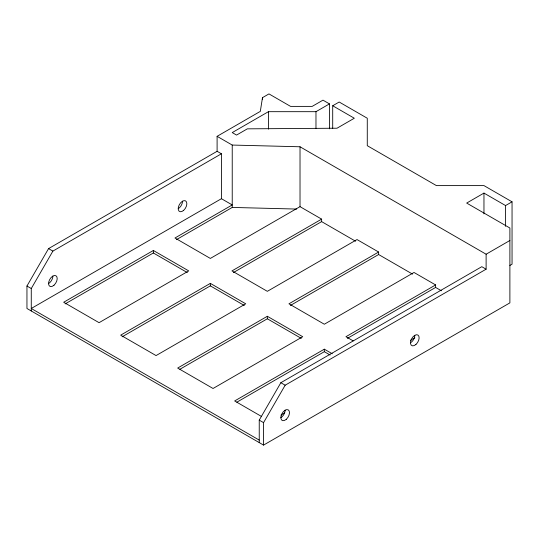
<?xml version="1.0" encoding="UTF-8"?>
<svg xmlns="http://www.w3.org/2000/svg" width="539" height="539" viewBox="0 0 539 539"><rect width="100%" height="100%" fill="white"/><g stroke="black" fill="none" stroke-linecap="round" stroke-linejoin="round"><path stroke-width="0.81" d="M329.464 128.841L329.464 103.892L322.982 100.146L312.175 106.385L290.568 106.385L268.961 93.907L262.48 97.653L260.317 111.378L217.102 136.327L217.102 151.297L48.557 248.607L26.95 286.027L26.95 308.483L263.558 445.093L509.887 302.871L509.887 228.017L466.673 203.068L483.961 193.09L505.569 205.561L512.05 201.822L512.05 264.198L509.887 265.444M31.269 310.983L31.269 288.527L52.883 251.1L221.421 153.79L221.421 198.702L31.269 308.483L259.239 440.1M259.239 442.593L259.239 420.137L280.846 382.71L481.799 266.69L486.117 269.19L486.117 254.219L300.021 146.776L232.228 145.058L217.102 136.327M263.558 445.093L263.558 422.637L285.165 385.21L486.117 269.19M329.464 103.892L315.975 111.681L268.435 111.681L232.228 132.581L236.547 135.08L247.354 128.841L337.023 128.215L354.312 118.236L332.704 105.759L332.704 128.215M332.704 105.759L339.186 102.019L367.275 118.236L367.275 145.685L436.422 185.605L483.961 185.605L512.05 201.822M153.359 250.473L63.683 302.251L99.068 322.679L188.738 270.901L153.359 250.473L153.359 252.973L65.145 303.902M176.415 239.66L232.228 207.434L296.672 209.065M233.414 272.559L321.628 221.623L321.628 219.13L300.021 206.659L210.345 258.43L174.966 238.002L232.228 204.941L221.421 198.702M210.345 283.379L120.675 335.15L156.061 355.578L245.73 303.807L210.345 283.379L210.345 285.872L122.131 336.808M321.628 219.13L231.959 270.901L267.337 291.329L357.013 239.559L378.621 252.036L378.621 254.529L290.406 305.458M267.337 316.285L177.668 368.056L213.046 388.484L302.723 336.713L267.337 316.285L267.337 318.778L179.851 369.289M378.621 252.036L288.944 303.807L324.33 324.235L414.006 272.464L435.613 284.936L435.613 287.435L347.399 338.364M486.117 254.219L509.887 240.495M332.273 353.773L324.33 349.184L234.66 400.955L261.375 416.384M435.613 284.936L345.937 336.713L353.16 340.877M236.843 402.188L324.33 351.684L330.111 355.019M280.974 415.07L284.619 412.968M410.482 340.304L414.855 337.778M217.102 151.297L221.421 153.79M321.628 221.623L355.572 241.223M378.621 254.529L412.557 274.122M435.613 287.435L441.387 290.77M153.359 252.973L187.296 272.566M210.345 285.872L244.288 305.472M267.337 318.778L301.281 338.371M48.557 248.607L52.883 251.1M280.846 382.71L285.165 385.21M26.95 286.027L31.269 288.527M259.239 420.137L263.558 422.637M505.569 205.561L505.569 226.353M483.961 193.09L483.961 213.882M324.33 349.184L324.33 351.684M315.975 111.681L315.975 128.309M300.021 146.776L300.021 206.659M268.435 111.681L268.435 129.144M262.48 97.653L262.48 99.317M232.228 145.058L232.228 207.434M414.814 335.305A6.111 3.53 -60 0 1 410.496 342.791M285.165 410.159A6.111 3.53 -60 0 1 280.846 417.644M52.883 276.049A6.111 3.53 -60 0 1 48.557 283.534M182.526 201.195A6.111 3.53 -60 0 1 178.207 208.681M286.283 419.322A6.111 3.53 -60 0 0 288.224 409.856A6.111 3.53 -60 0 0 280.994 416.27A6.111 3.53 -60 0 0 286.283 419.322M415.933 344.475A6.111 3.53 -60 0 0 417.866 335.002A6.111 3.53 -60 0 0 410.637 341.416A6.111 3.53 -60 0 0 415.933 344.475M183.644 210.365A6.111 3.53 -60 0 0 185.584 200.892A6.111 3.53 -60 0 0 178.355 207.306A6.111 3.53 -60 0 0 183.644 210.365M54.001 285.212A6.111 3.53 -60 0 0 55.935 275.746A6.111 3.53 -60 0 0 48.705 282.16A6.111 3.53 -60 0 0 54.001 285.212"/></g></svg>
